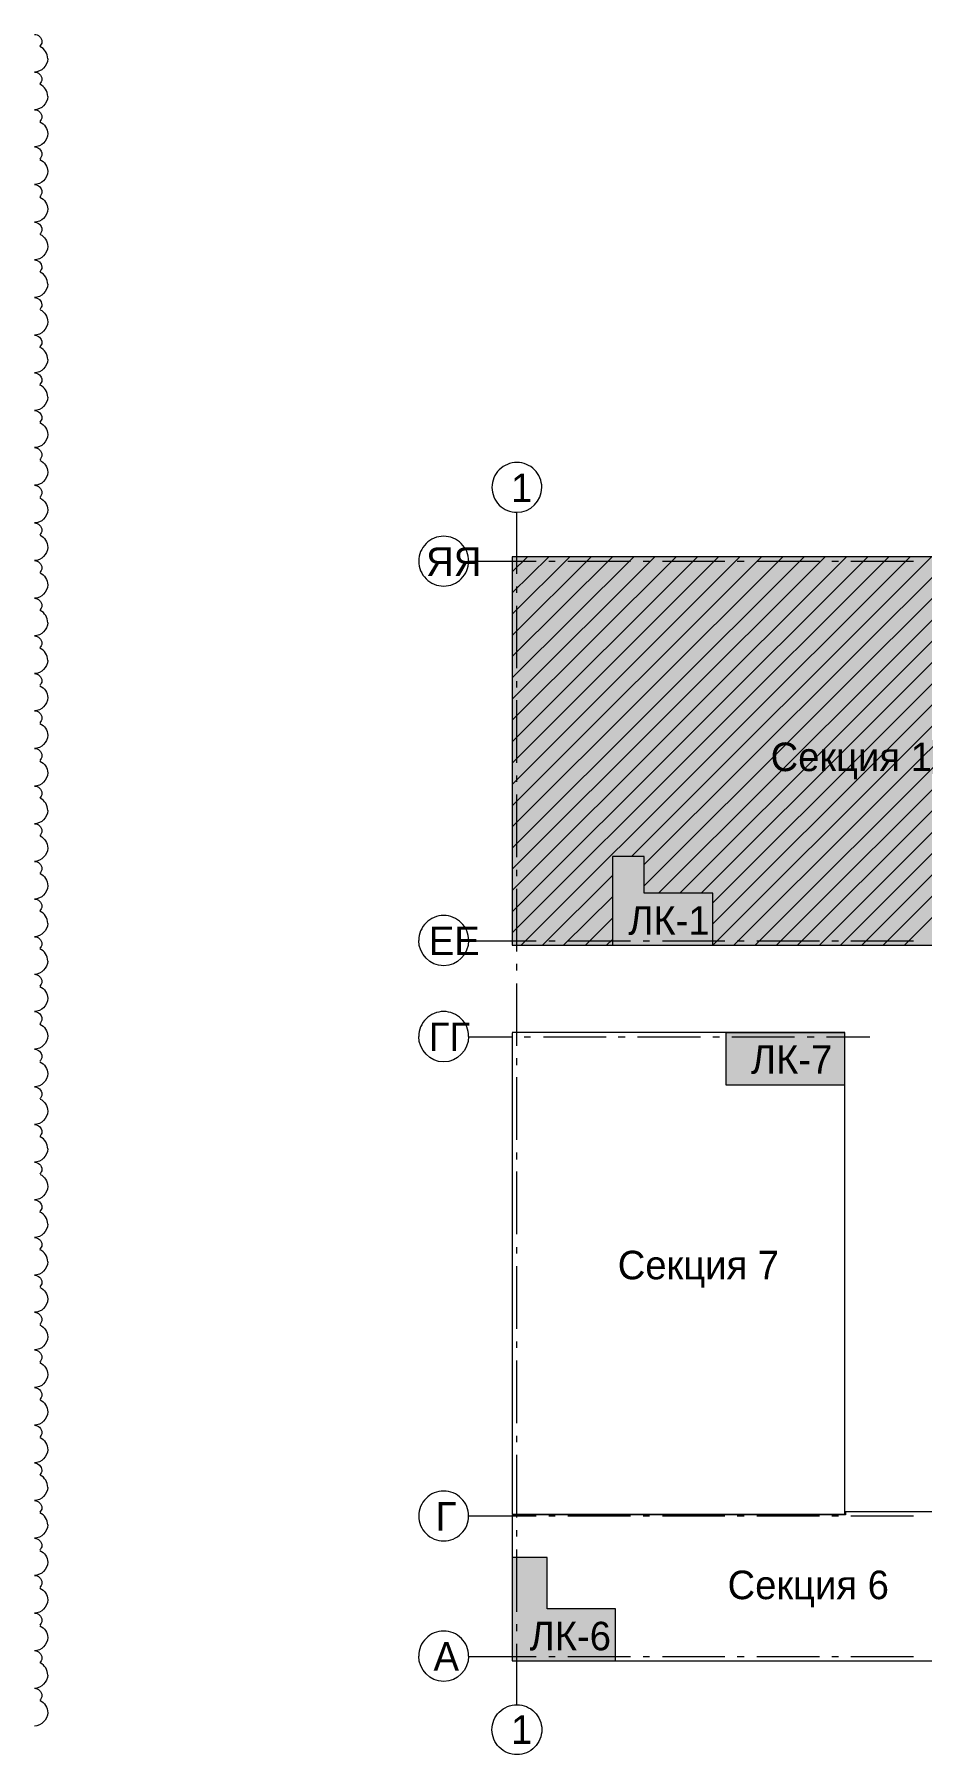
# Model space of a CAD drawing. Header units: millimetres. Extents: x -401725 to 250493, y 305116 to 802890.
# Drawn here: x -375105.17 to -375102.38, y 508964.04 to 508969.44 of the extents above; entities that cross this region are included whole.
import ezdxf

# ---------------------------------------------------------------- set-up
doc = ezdxf.new("R2010")
doc.units = ezdxf.units.MM
doc.layers.add('PDF _Геометрия', color=7, linetype='Continuous', true_color=0x1d1d1d)
doc.layers.add('PDF _Сплошная заливка', color=7, linetype='Continuous', true_color=0xffffff)
doc.layers.add('PDF _Текст', color=7, linetype='Continuous')

msp = doc.modelspace()

# ---------------------------------------------------------------- hatches: boundary and pattern name
at = {"layer": 'PDF _Сплошная заливка', "true_color": 0xc0c0c0, "transparency": 33554559}
h = msp.add_hatch(color=9, dxfattribs=at)
h.paths.add_polyline_path([(-375103.3561, 508966.8581), (-375103.3561, 508966.5798), (-375103.0411, 508966.5798), (-375103.0411, 508966.7431), (-375103.2561, 508966.7431), (-375103.2561, 508966.8581)])
h.paths.add_polyline_path([(-375099.7312, 508966.5981), (-375099.7312, 508966.3848), (-375099.7512, 508966.3848), (-375099.7512, 508966.2598), (-375099.5679, 508966.2598), (-375099.5679, 508966.5981)])
h.paths.add_polyline_path([(-375100.9379, 508966.9031), (-375100.9379, 508966.5798), (-375100.6445, 508966.5798), (-375100.6445, 508966.5881), (-375100.6229, 508966.5881), (-375100.6229, 508966.7431), (-375100.8379, 508966.7431), (-375100.8379, 508966.9031)])
h.paths.add_polyline_path([(-375100.3695, 508964.6565), (-375100.3695, 508964.3315), (-375100.0512, 508964.3315), (-375100.0512, 508964.4949), (-375100.2645, 508964.4949), (-375100.2645, 508964.6565)])
h.paths.add_polyline_path([(-375099.5679, 508967.6364), (-375099.5679, 508967.7987), (-375099.8929, 508967.7987), (-375099.8929, 508967.6364)])
h.paths.add_polyline_path([(-375102.9994, 508966.3048), (-375102.9994, 508966.1415), (-375102.6261, 508966.1415), (-375102.6261, 508966.3048)])
h.paths.add_polyline_path([(-375103.5611, 508964.6565), (-375103.6698, 508964.6565), (-375103.6698, 508964.3315), (-375103.3461, 508964.3315), (-375103.3461, 508964.4949), (-375103.5611, 508964.4949)])
at = {"layer": 'PDF _Сплошная заливка', "transparency": 33554559}
msp.add_hatch(color=256, dxfattribs=at).paths.add_polyline_path([(-375101.5895, 508967.0864), (-375101.5895, 508967.7988), (-375103.6697, 508967.7988), (-375103.6697, 508966.5798), (-375103.3561, 508966.5798), (-375103.3561, 508966.8581), (-375103.2561, 508966.8581), (-375103.2561, 508966.7431), (-375103.0411, 508966.7431), (-375103.0411, 508966.5798), (-375101.7845, 508966.5798), (-375101.7845, 508967.0864)])

# ---------------------------------------------------------------- linework, layer by layer
at = {"layer": 'PDF _Геометрия', "color": 7, "lineweight": 9}
msp.add_lwpolyline([(-375103.6547, 508968.0955, 0.414935), (-375103.7331, 508968.0171, 0.414498), (-375103.6547, 508967.9389, 0.414062), (-375103.5765, 508968.0171, 0.414498)], format="xyb", close=True, dxfattribs=at)
for points in [[(-375103.6547, 508967.7454), (-375103.6547, 508967.9371)], [(-375103.6699, 508966.8171), (-375102.6865, 508967.7989)], [(-375103.6698, 508967.6189), (-375103.4882, 508967.7989)], [(-375103.6698, 508967.4855), (-375103.3548, 508967.7989)], [(-375103.6698, 508967.2855), (-375103.1549, 508967.7988)], [(-375103.6698, 508967.1505), (-375103.0214, 508967.7988)], [(-375103.6698, 508967.0171), (-375102.8864, 508967.7988)], [(-375103.6698, 508966.7504), (-375102.6197, 508967.7988)], [(-375103.6698, 508966.8838), (-375102.753, 508967.7987)], [(-375103.6697, 508966.6838), (-375102.553, 508967.799)], [(-375103.6697, 508967.6855), (-375103.5547, 508967.7989)], [(-375103.6697, 508967.352), (-375103.2214, 508967.7988)], [(-375101.5881, 508967.7988), (-375103.6697, 508967.7988)], [(-375103.6697, 508967.2172), (-375103.088, 508967.7987)], [(-375103.6697, 508967.752), (-375103.6213, 508967.7986)], [(-375103.6697, 508966.6171), (-375102.4863, 508967.7986)], [(-375103.6696, 508967.5521), (-375103.4213, 508967.7987)], [(-375103.6696, 508967.4187), (-375103.2879, 508967.7987)], [(-375103.6696, 508967.0837), (-375102.9546, 508967.7987)], [(-375103.6696, 508966.9504), (-375102.8196, 508967.7987)], [(-375103.6696, 508967.7987), (-375103.6696, 508966.5787)], [(-375103.6415, 508966.5788), (-375102.4197, 508967.7988)], [(-375103.5546, 508967.7853), (-375103.5346, 508967.7853)], [(-375103.4946, 508967.7854), (-375103.298, 508967.7854)], [(-375103.2948, 508966.8572), (-375102.3532, 508967.7988)], [(-375103.2579, 508967.7853), (-375103.238, 508967.7853)], [(-375103.2548, 508966.7655), (-375102.2198, 508967.7988)], [(-375103.2546, 508966.8321), (-375102.2863, 508967.7987)], [(-375103.2096, 508966.742), (-375102.1513, 508967.7987)], [(-375103.198, 508967.7855), (-375103.0013, 508967.7855)], [(-375103.143, 508966.7422), (-375102.0848, 508967.7988)], [(-375103.0765, 508966.7422), (-375102.0182, 508967.7988)], [(-375103.0397, 508966.7122), (-375101.9513, 508967.7989)], [(-375103.0397, 508966.6456), (-375101.8848, 508967.7988)], [(-375103.0397, 508966.5788), (-375101.818, 508967.7987)], [(-375102.9731, 508966.5789), (-375101.7514, 508967.7989)], [(-375102.9629, 508967.7853), (-375102.9413, 508967.7853)], [(-375102.9065, 508966.579), (-375101.6848, 508967.7989)], [(-375102.9014, 508967.7854), (-375102.7047, 508967.7854)], [(-375102.8398, 508966.5788), (-375101.618, 508967.7986)], [(-375102.6662, 508967.7854), (-375102.6446, 508967.7854)], [(-375102.6064, 508967.7855), (-375102.4097, 508967.7855)], [(-375102.7732, 508966.5788), (-375101.5881, 508967.7621)], [(-375103.6547, 508967.6855), (-375103.6547, 508967.7054)], [(-375102.7047, 508966.5788), (-375101.5881, 508967.6956)], [(-375103.6547, 508967.4489), (-375103.6547, 508967.6454)], [(-375102.6382, 508966.5788), (-375101.5881, 508967.6289)], [(-375102.5715, 508966.5788), (-375101.5881, 508967.5622)], [(-375102.5048, 508966.5788), (-375101.5881, 508967.4954)], [(-375103.6547, 508967.3887), (-375103.6547, 508967.4088)], [(-375102.438, 508966.5788), (-375101.5881, 508967.4272)], [(-375103.6547, 508967.1521), (-375103.6547, 508967.3489)], [(-375103.6547, 508967.0922), (-375103.6547, 508967.1121)], [(-375103.6547, 508966.8554), (-375103.6547, 508967.0521)], [(-375103.2548, 508966.8572), (-375103.3548, 508966.8572)], [(-375103.3548, 508966.8571), (-375103.3548, 508966.5788)], [(-375103.2548, 508966.7422), (-375103.2548, 508966.8572)], [(-375103.6547, 508966.7954), (-375103.6547, 508966.8155)], [(-375103.5748, 508966.5788), (-375103.3548, 508966.7972)], [(-375103.6547, 508966.5588), (-375103.6547, 508966.7554)], [(-375103.5082, 508966.5788), (-375103.3548, 508966.7306)], [(-375103.0397, 508966.7422), (-375103.2548, 508966.7422)], [(-375103.0397, 508966.5788), (-375103.0397, 508966.7422)], [(-375103.4397, 508966.5788), (-375103.3548, 508966.6637)], [(-375103.8064, 508966.5921), (-375103.5947, 508966.5921)], [(-375103.5546, 508966.592), (-375103.5346, 508966.592)], [(-375103.4946, 508966.592), (-375103.298, 508966.592)], [(-375103.373, 508966.5788), (-375103.3548, 508966.5971)], [(-375103.2579, 508966.592), (-375103.238, 508966.592)], [(-375103.198, 508966.5921), (-375103.0013, 508966.5921)], [(-375102.9629, 508966.5921), (-375102.9413, 508966.5921)], [(-375102.9014, 508966.592), (-375102.7047, 508966.592)], [(-375102.6662, 508966.5921), (-375102.6446, 508966.5921)], [(-375102.6064, 508966.592), (-375102.4097, 508966.592)], [(-375103.6698, 508966.5789), (-375101.7833, 508966.5789)], [(-375103.3547, 508966.5788), (-375103.0396, 508966.5788)], [(-375103.6547, 508966.4989), (-375103.6547, 508966.5204)], [(-375103.6547, 508966.2621), (-375103.6547, 508966.4588)], [(-375103.8064, 508966.2904), (-375103.6713, 508966.2904)], [(-375102.9981, 508966.3039), (-375102.6248, 508966.3039), (-375103.6698, 508966.3039)], [(-375103.6696, 508966.3038), (-375103.6696, 508964.7905)], [(-375103.6315, 508966.2906), (-375103.6115, 508966.2906)], [(-375103.5712, 508966.2903), (-375103.3746, 508966.2903)], [(-375103.3366, 508966.2906), (-375103.3148, 508966.2906)], [(-375103.2763, 508966.2904), (-375103.078, 508966.2904)], [(-375103.0399, 508966.2905), (-375103.0182, 508966.2905)], [(-375102.9981, 508966.3038), (-375102.9981, 508966.1405)], [(-375102.9796, 508966.2904), (-375102.7829, 508966.2904)], [(-375102.743, 508966.2903), (-375102.7213, 508966.2903)], [(-375102.683, 508966.2903), (-375102.5463, 508966.2903)], [(-375102.6248, 508964.7906), (-375102.6248, 508966.304)], [(-375102.6248, 508966.1405), (-375102.6248, 508966.3039)], [(-375103.6547, 508966.2021), (-375103.6547, 508966.2239)], [(-375103.6547, 508965.9672), (-375103.6547, 508966.1637)], [(-375102.9981, 508966.1405), (-375102.6248, 508966.1405)], [(-375103.6547, 508965.9054), (-375103.6547, 508965.9271)], [(-375103.6547, 508965.6704), (-375103.6547, 508965.8672)], [(-375103.6547, 508965.6105), (-375103.6547, 508965.6304)], [(-375103.6547, 508965.3737), (-375103.6547, 508965.5704)], [(-375103.6547, 508965.3137), (-375103.6547, 508965.3338)], [(-375103.6547, 508965.0771), (-375103.6547, 508965.2737)], [(-375103.6547, 508965.0172), (-375103.6547, 508965.0371)], [(-375103.6547, 508964.7804), (-375103.6547, 508964.9771)], [(-375102.6232, 508964.7988), (-375102.6232, 508964.7889)], [(-375102.0549, 508964.7988), (-375102.6231, 508964.7988)], [(-375102.6232, 508964.7889), (-375103.6698, 508964.7889)], [(-375103.6697, 508964.7906), (-375102.6248, 508964.7906)], [(-375103.6696, 508964.7887), (-375103.6696, 508964.3303)], [(-375103.5546, 508964.7854), (-375103.5346, 508964.7854)], [(-375103.4946, 508964.7853), (-375103.298, 508964.7853)], [(-375103.2579, 508964.7855), (-375103.238, 508964.7855)], [(-375103.198, 508964.7854), (-375103.0013, 508964.7854)], [(-375102.9629, 508964.7853), (-375102.9413, 508964.7853)], [(-375102.9014, 508964.7853), (-375102.7047, 508964.7853)], [(-375102.6662, 508964.7854), (-375102.6446, 508964.7854)], [(-375102.6064, 508964.7853), (-375102.4097, 508964.7853)], [(-375103.6547, 508964.7204), (-375103.6547, 508964.7403)], [(-375103.5596, 508964.6553), (-375103.6697, 508964.6553)], [(-375103.6696, 508964.6554), (-375103.6696, 508964.3303)], [(-375103.6547, 508964.4838), (-375103.6547, 508964.6804)], [(-375103.5596, 508964.4937), (-375103.5596, 508964.6553)], [(-375103.3447, 508964.4938), (-375103.5597, 508964.4938)], [(-375103.3447, 508964.3305), (-375103.3447, 508964.4938)], [(-375103.6547, 508964.4237), (-375103.6547, 508964.4454)], [(-375103.8064, 508964.3437), (-375103.5947, 508964.3437)], [(-375103.6699, 508964.3305), (-375102.0548, 508964.3305)], [(-375103.6697, 508964.3305), (-375103.3447, 508964.3305)], [(-375103.5546, 508964.3436), (-375103.5346, 508964.3436)], [(-375103.4946, 508964.3437), (-375103.298, 508964.3437)], [(-375103.2579, 508964.3438), (-375103.238, 508964.3438)], [(-375103.198, 508964.3437), (-375103.0013, 508964.3437)], [(-375102.9629, 508964.3437), (-375102.9413, 508964.3437)], [(-375102.9014, 508964.3438), (-375102.7047, 508964.3438)], [(-375102.6662, 508964.3437), (-375102.6446, 508964.3437)], [(-375102.6064, 508964.3437), (-375102.4097, 508964.3437)]]:
    msp.add_lwpolyline(points, dxfattribs=at)
for points in [[(-375103.8063, 508967.7853, 0.414719), (-375103.8846, 508967.8637, 0.414719), (-375103.9629, 508967.7853, 0.414729), (-375103.8846, 508967.707, 0.414729), (-375103.8064, 508967.7855), (-375103.5947, 508967.7855)], [(-375103.8063, 508966.5937, 0.414719), (-375103.8846, 508966.672, 0.414719), (-375103.9629, 508966.5937)], [(-375103.8063, 508966.292, 0.414729), (-375103.8846, 508966.3703, 0.414729), (-375103.9629, 508966.292)], [(-375103.8063, 508964.7853, 0.414724), (-375103.8846, 508964.8636, 0.414724), (-375103.9629, 508964.7853, 0.414729), (-375103.8846, 508964.707, 0.414729), (-375103.8064, 508964.7854), (-375103.5947, 508964.7854)], [(-375103.8063, 508964.3453, 0.41516), (-375103.8846, 508964.4238, 0.41516), (-375103.9629, 508964.3453)], [(-375103.6547, 508964.1923, -0.414498), (-375103.5765, 508964.1138, -0.415045), (-375103.6547, 508964.0356, -0.415479), (-375103.7331, 508964.1138, -0.414935), (-375103.6547, 508964.1922), (-375103.6547, 508964.3838)]]:
    msp.add_lwpolyline(points, format="xyb", dxfattribs=at)
at = {"layer": 'PDF _Геометрия', "color": 1, "lineweight": 9}
for centre, radius, start, end in [((-375105.1699, 508969.3637), 0.0419, 0.1492, 66.2888), ((-375105.1701, 508969.2452), 0.0422, 0.1288, 66.0409), ((-375105.1717, 508968.6551), 0.0437, 0.2567, 62.1775), ((-375105.1697, 508968.4188), 0.0417, 359.967, 66.4684), ((-375105.1699, 508968.3003), 0.042, 359.9424, 66.2273), ((-375105.1717, 508967.5918), 0.0437, 0.2567, 62.1775), ((-375105.1697, 508967.4737), 0.0417, 359.9688, 66.4665), ((-375105.1717, 508967.0018), 0.0437, 0.2568, 62.18), ((-375105.1699, 508966.647), 0.042, 359.9443, 66.2255), ((-375105.1701, 508966.5286), 0.0422, 0.1268, 66.0403), ((-375105.1717, 508965.9384), 0.0437, 0.2568, 62.18), ((-375105.1699, 508965.702), 0.0419, 0.1508, 66.2845), ((-375105.1701, 508965.5835), 0.0422, 0.1288, 66.0409), ((-375105.1717, 508964.8751), 0.0437, 0.2568, 62.18), ((-375105.1697, 508964.7571), 0.0417, 359.9672, 66.4708), ((-375105.1717, 508964.2851), 0.0437, 0.2587, 62.1781)]:
    msp.add_arc(centre, radius, start, end, dxfattribs=at)
for points in [[(-375105.1697, 508969.4404), (-375105.1581, 508969.4404), (-375105.1464, 508969.4305), (-375105.1464, 508969.4171)], [(-375105.1464, 508969.4171), (-375105.1464, 508969.4121), (-375105.1497, 508969.4072), (-375105.153, 508969.4037)], [(-375105.128, 508969.3638), (-375105.128, 508969.342), (-375105.148, 508969.322), (-375105.1697, 508969.322)], [(-375105.1697, 508969.3222), (-375105.1581, 508969.3222), (-375105.1464, 508969.3121), (-375105.1464, 508969.2987)], [(-375105.1464, 508969.2987), (-375105.1464, 508969.2939), (-375105.1497, 508969.2888), (-375105.153, 508969.2855)], [(-375105.128, 508969.2453), (-375105.128, 508969.2238), (-375105.148, 508969.2038), (-375105.1697, 508969.2038)], [(-375105.1697, 508969.2038), (-375105.1581, 508969.2038), (-375105.1464, 508969.1937), (-375105.1464, 508969.1805)], [(-375105.1464, 508969.1805), (-375105.1464, 508969.1755), (-375105.1497, 508969.1704), (-375105.153, 508969.1671)], [(-375105.128, 508969.1288), (-375105.128, 508969.1053), (-375105.148, 508969.087), (-375105.1697, 508969.087)], [(-375105.153, 508969.1653), (-375105.1379, 508969.1587), (-375105.128, 508969.1437), (-375105.128, 508969.1288)], [(-375105.1697, 508969.0872), (-375105.1581, 508969.0872), (-375105.1464, 508969.0771), (-375105.1464, 508969.0639)], [(-375105.1464, 508969.0639), (-375105.1464, 508969.0588), (-375105.1497, 508969.0522), (-375105.153, 508969.0487)], [(-375105.153, 508969.047), (-375105.1379, 508969.0404), (-375105.128, 508969.0255), (-375105.128, 508969.0103)], [(-375105.128, 508969.0103), (-375105.128, 508968.987), (-375105.148, 508968.9688), (-375105.1697, 508968.9688)], [(-375105.1697, 508968.9688), (-375105.1581, 508968.9688), (-375105.1464, 508968.9589), (-375105.1464, 508968.9455)], [(-375105.1464, 508968.9455), (-375105.1464, 508968.9404), (-375105.1497, 508968.9338), (-375105.153, 508968.9305)], [(-375105.153, 508968.9288), (-375105.1379, 508968.922), (-375105.128, 508968.907), (-375105.128, 508968.892)], [(-375105.128, 508968.892), (-375105.128, 508968.8687), (-375105.148, 508968.8503), (-375105.1697, 508968.8503)], [(-375105.1697, 508968.8505), (-375105.1581, 508968.8505), (-375105.1464, 508968.8405), (-375105.1464, 508968.8271)], [(-375105.1464, 508968.8271), (-375105.1464, 508968.8222), (-375105.1497, 508968.8154), (-375105.153, 508968.8121)], [(-375105.1513, 508968.812), (-375105.1379, 508968.8054), (-375105.128, 508968.7903), (-375105.128, 508968.7738)], [(-375105.128, 508968.7738), (-375105.128, 508968.752), (-375105.148, 508968.732), (-375105.1697, 508968.732)], [(-375105.1697, 508968.7321), (-375105.1581, 508968.7321), (-375105.1464, 508968.7221), (-375105.1464, 508968.7089)], [(-375105.1464, 508968.7089), (-375105.1464, 508968.7038), (-375105.1497, 508968.6988), (-375105.153, 508968.6937)], [(-375105.128, 508968.6553), (-375105.128, 508968.6337), (-375105.148, 508968.6137), (-375105.1697, 508968.6137)], [(-375105.1697, 508968.6137), (-375105.1581, 508968.6137), (-375105.1464, 508968.6038), (-375105.1464, 508968.5905)], [(-375105.1464, 508968.5905), (-375105.1464, 508968.5854), (-375105.1497, 508968.5806), (-375105.153, 508968.5755)], [(-375105.128, 508968.537), (-375105.128, 508968.5155), (-375105.148, 508968.4955), (-375105.1697, 508968.4955)], [(-375105.1513, 508968.5753), (-375105.1379, 508968.5687), (-375105.128, 508968.5537), (-375105.128, 508968.537)], [(-375105.1697, 508968.4955), (-375105.1581, 508968.4955), (-375105.1464, 508968.4854), (-375105.1464, 508968.4721)], [(-375105.1464, 508968.4721), (-375105.1464, 508968.4672), (-375105.1497, 508968.4622), (-375105.153, 508968.4589)], [(-375105.128, 508968.4187), (-375105.128, 508968.397), (-375105.148, 508968.377), (-375105.1697, 508968.377)], [(-375105.1697, 508968.3771), (-375105.1581, 508968.3771), (-375105.1464, 508968.367), (-375105.1464, 508968.3538)], [(-375105.1464, 508968.3538), (-375105.1464, 508968.3488), (-375105.1497, 508968.3438), (-375105.153, 508968.3405)], [(-375105.128, 508968.3003), (-375105.128, 508968.2787), (-375105.148, 508968.2587), (-375105.1697, 508968.2587)], [(-375105.1697, 508968.2587), (-375105.1581, 508968.2587), (-375105.1464, 508968.2488), (-375105.1464, 508968.2354)], [(-375105.1464, 508968.2354), (-375105.1464, 508968.2304), (-375105.1497, 508968.2255), (-375105.153, 508968.2221)], [(-375105.153, 508968.2205), (-375105.1379, 508968.2137), (-375105.128, 508968.1987), (-375105.128, 508968.1838)], [(-375105.128, 508968.1838), (-375105.128, 508968.1604), (-375105.148, 508968.142), (-375105.1697, 508968.142)], [(-375105.1697, 508968.1421), (-375105.1581, 508968.1421), (-375105.1464, 508968.1322), (-375105.1464, 508968.1188)], [(-375105.1464, 508968.1188), (-375105.1464, 508968.1137), (-375105.1497, 508968.1071), (-375105.153, 508968.1038)], [(-375105.153, 508968.102), (-375105.1379, 508968.0954), (-375105.128, 508968.0804), (-375105.128, 508968.0653)], [(-375105.128, 508968.0653), (-375105.128, 508968.042), (-375105.148, 508968.0237), (-375105.1697, 508968.0237)], [(-375105.1697, 508968.0239), (-375105.1581, 508968.0239), (-375105.1464, 508968.0138), (-375105.1464, 508968.0004)], [(-375105.1464, 508968.0004), (-375105.1464, 508967.9955), (-375105.1497, 508967.9887), (-375105.153, 508967.9854)], [(-375105.128, 508967.947), (-375105.128, 508967.9237), (-375105.148, 508967.9054), (-375105.1697, 508967.9054)], [(-375105.153, 508967.9837), (-375105.1379, 508967.9771), (-375105.128, 508967.962), (-375105.128, 508967.947)], [(-375105.1697, 508967.9055), (-375105.1581, 508967.9055), (-375105.1464, 508967.8954), (-375105.1464, 508967.8822)], [(-375105.1464, 508967.8822), (-375105.1464, 508967.8771), (-375105.1497, 508967.8721), (-375105.153, 508967.8672)], [(-375105.128, 508967.8287), (-375105.128, 508967.807), (-375105.148, 508967.787), (-375105.1697, 508967.787)], [(-375105.1513, 508967.867), (-375105.1379, 508967.8604), (-375105.128, 508967.8454), (-375105.128, 508967.8287)], [(-375105.1697, 508967.7871), (-375105.1581, 508967.7871), (-375105.1464, 508967.7772), (-375105.1464, 508967.7638)], [(-375105.1464, 508967.7638), (-375105.1464, 508967.7587), (-375105.1497, 508967.7539), (-375105.153, 508967.7488)], [(-375105.1513, 508967.7487), (-375105.1379, 508967.7421), (-375105.128, 508967.727), (-375105.128, 508967.7105)], [(-375105.128, 508967.7105), (-375105.128, 508967.6887), (-375105.148, 508967.6687), (-375105.1697, 508967.6687)], [(-375105.1697, 508967.6689), (-375105.1581, 508967.6689), (-375105.1464, 508967.6588), (-375105.1464, 508967.6454)], [(-375105.1464, 508967.6454), (-375105.1464, 508967.6405), (-375105.1497, 508967.6355), (-375105.153, 508967.6304)], [(-375105.128, 508967.592), (-375105.128, 508967.5704), (-375105.148, 508967.5504), (-375105.1697, 508967.5504)], [(-375105.1697, 508967.5505), (-375105.1581, 508967.5505), (-375105.1464, 508967.5406), (-375105.1464, 508967.5272)], [(-375105.1464, 508967.5272), (-375105.1464, 508967.5221), (-375105.1497, 508967.5171), (-375105.153, 508967.5138)], [(-375105.128, 508967.4737), (-375105.128, 508967.452), (-375105.148, 508967.432), (-375105.1697, 508967.432)], [(-375105.1697, 508967.4321), (-375105.1581, 508967.4321), (-375105.1464, 508967.4222), (-375105.1464, 508967.4088)], [(-375105.1464, 508967.4088), (-375105.1464, 508967.4037), (-375105.1497, 508967.3989), (-375105.153, 508967.3954)], [(-375105.153, 508967.3937), (-375105.1379, 508967.3871), (-375105.128, 508967.3721), (-375105.128, 508967.357)], [(-375105.128, 508967.357), (-375105.128, 508967.3337), (-375105.148, 508967.3154), (-375105.1697, 508967.3154)], [(-375105.1697, 508967.3154), (-375105.1581, 508967.3154), (-375105.1464, 508967.3055), (-375105.1464, 508967.2921)], [(-375105.1464, 508967.2921), (-375105.1464, 508967.2871), (-375105.1497, 508967.2805), (-375105.153, 508967.2772)], [(-375105.128, 508967.2387), (-375105.128, 508967.2154), (-375105.148, 508967.197), (-375105.1697, 508967.197)], [(-375105.153, 508967.2754), (-375105.1379, 508967.2686), (-375105.128, 508967.2537), (-375105.128, 508967.2387)], [(-375105.1697, 508967.1972), (-375105.1581, 508967.1972), (-375105.1464, 508967.1871), (-375105.1464, 508967.1737)], [(-375105.1464, 508967.1737), (-375105.1464, 508967.1689), (-375105.1497, 508967.1621), (-375105.153, 508967.1588)], [(-375105.153, 508967.1569), (-375105.1379, 508967.1503), (-375105.128, 508967.1354), (-375105.128, 508967.1204)], [(-375105.128, 508967.1204), (-375105.128, 508967.0971), (-375105.148, 508967.0787), (-375105.1697, 508967.0787)], [(-375105.1697, 508967.0788), (-375105.1581, 508967.0788), (-375105.1464, 508967.0689), (-375105.1464, 508967.0555)], [(-375105.1464, 508967.0555), (-375105.1464, 508967.0505), (-375105.1497, 508967.0439), (-375105.153, 508967.0406)], [(-375105.128, 508967.002), (-375105.128, 508966.9804), (-375105.148, 508966.9604), (-375105.1697, 508966.9604)], [(-375105.1697, 508966.9604), (-375105.1581, 508966.9604), (-375105.1464, 508966.9505), (-375105.1464, 508966.9371)], [(-375105.1464, 508966.9371), (-375105.1464, 508966.9321), (-375105.1497, 508966.9272), (-375105.153, 508966.9222)], [(-375105.1513, 508966.9219), (-375105.1379, 508966.9153), (-375105.128, 508966.9004), (-375105.128, 508966.8837)], [(-375105.128, 508966.8837), (-375105.128, 508966.8621), (-375105.148, 508966.8421), (-375105.1697, 508966.8421)], [(-375105.1697, 508966.8422), (-375105.1581, 508966.8422), (-375105.1464, 508966.8321), (-375105.1464, 508966.8189)], [(-375105.1464, 508966.8189), (-375105.1464, 508966.8139), (-375105.1497, 508966.8088), (-375105.153, 508966.8038)], [(-375105.1513, 508966.8037), (-375105.1379, 508966.7971), (-375105.128, 508966.7821), (-375105.128, 508966.7654)], [(-375105.128, 508966.7654), (-375105.128, 508966.7437), (-375105.148, 508966.7237), (-375105.1697, 508966.7237)], [(-375105.1697, 508966.7238), (-375105.1581, 508966.7238), (-375105.1464, 508966.7139), (-375105.1464, 508966.7005)], [(-375105.1464, 508966.7005), (-375105.1464, 508966.6955), (-375105.1497, 508966.6904), (-375105.153, 508966.6871)], [(-375105.128, 508966.6469), (-375105.128, 508966.6254), (-375105.148, 508966.6054), (-375105.1697, 508966.6054)], [(-375105.1697, 508966.6054), (-375105.1581, 508966.6054), (-375105.1464, 508966.5955), (-375105.1464, 508966.5821)], [(-375105.1464, 508966.5821), (-375105.1464, 508966.5771), (-375105.1497, 508966.5722), (-375105.153, 508966.5689)], [(-375105.128, 508966.5287), (-375105.128, 508966.5071), (-375105.148, 508966.4871), (-375105.1697, 508966.4871)], [(-375105.1697, 508966.4872), (-375105.1581, 508966.4872), (-375105.1464, 508966.4771), (-375105.1464, 508966.4639)], [(-375105.1464, 508966.4639), (-375105.1464, 508966.4588), (-375105.1497, 508966.4538), (-375105.153, 508966.4505)], [(-375105.153, 508966.4487), (-375105.1379, 508966.442), (-375105.128, 508966.4271), (-375105.128, 508966.4119)], [(-375105.128, 508966.4119), (-375105.128, 508966.3886), (-375105.148, 508966.3704), (-375105.1697, 508966.3704)], [(-375105.1697, 508966.3705), (-375105.1581, 508966.3705), (-375105.1464, 508966.3604), (-375105.1464, 508966.3472)], [(-375105.1464, 508966.3472), (-375105.1464, 508966.3422), (-375105.1497, 508966.3354), (-375105.153, 508966.3321)], [(-375105.153, 508966.3304), (-375105.1379, 508966.3238), (-375105.128, 508966.3086), (-375105.128, 508966.2937)], [(-375105.128, 508966.2937), (-375105.128, 508966.2704), (-375105.148, 508966.2521), (-375105.1697, 508966.2521)], [(-375105.1697, 508966.2521), (-375105.1581, 508966.2521), (-375105.1464, 508966.2422), (-375105.1464, 508966.2288)], [(-375105.1464, 508966.2288), (-375105.1464, 508966.2238), (-375105.1497, 508966.2172), (-375105.153, 508966.2139)], [(-375105.153, 508966.2121), (-375105.1379, 508966.2053), (-375105.128, 508966.1903), (-375105.128, 508966.1754)], [(-375105.128, 508966.1754), (-375105.128, 508966.1521), (-375105.148, 508966.1336), (-375105.1697, 508966.1336)], [(-375105.1697, 508966.1337), (-375105.1581, 508966.1337), (-375105.1464, 508966.1238), (-375105.1464, 508966.1104)], [(-375105.1464, 508966.1104), (-375105.1464, 508966.1054), (-375105.1497, 508966.0988), (-375105.153, 508966.0955)], [(-375105.1513, 508966.0954), (-375105.1379, 508966.0888), (-375105.128, 508966.0736), (-375105.128, 508966.0571)], [(-375105.128, 508966.0571), (-375105.128, 508966.0354), (-375105.148, 508966.0154), (-375105.1697, 508966.0154)], [(-375105.1697, 508966.0155), (-375105.1581, 508966.0155), (-375105.1464, 508966.0054), (-375105.1464, 508965.9922)], [(-375105.1464, 508965.9922), (-375105.1464, 508965.9872), (-375105.1497, 508965.9821), (-375105.153, 508965.9771)], [(-375105.128, 508965.9386), (-375105.128, 508965.9171), (-375105.148, 508965.8971), (-375105.1697, 508965.8971)], [(-375105.1697, 508965.8971), (-375105.1581, 508965.8971), (-375105.1464, 508965.8872), (-375105.1464, 508965.8738)], [(-375105.1464, 508965.8738), (-375105.1464, 508965.8688), (-375105.1497, 508965.8637), (-375105.153, 508965.8589)], [(-375105.1513, 508965.8586), (-375105.1379, 508965.852), (-375105.128, 508965.8371), (-375105.128, 508965.8204)], [(-375105.128, 508965.8204), (-375105.128, 508965.7986), (-375105.148, 508965.7786), (-375105.1697, 508965.7786)], [(-375105.1697, 508965.7787), (-375105.1581, 508965.7787), (-375105.1464, 508965.7688), (-375105.1464, 508965.7554)], [(-375105.1464, 508965.7554), (-375105.1464, 508965.7504), (-375105.1497, 508965.7455), (-375105.153, 508965.7422)], [(-375105.128, 508965.7021), (-375105.128, 508965.6803), (-375105.148, 508965.6603), (-375105.1697, 508965.6603)], [(-375105.1697, 508965.6605), (-375105.1581, 508965.6605), (-375105.1464, 508965.6504), (-375105.1464, 508965.6372)], [(-375105.1464, 508965.6372), (-375105.1464, 508965.6322), (-375105.1497, 508965.6271), (-375105.153, 508965.6238)], [(-375105.128, 508965.5836), (-375105.128, 508965.5621), (-375105.148, 508965.5421), (-375105.1697, 508965.5421)], [(-375105.1697, 508965.5421), (-375105.1581, 508965.5421), (-375105.1464, 508965.5322), (-375105.1464, 508965.5188)], [(-375105.1464, 508965.5188), (-375105.1464, 508965.5138), (-375105.1497, 508965.5087), (-375105.153, 508965.5054)], [(-375105.153, 508965.5036), (-375105.1379, 508965.497), (-375105.128, 508965.4821), (-375105.128, 508965.4671)], [(-375105.128, 508965.4671), (-375105.128, 508965.4438), (-375105.148, 508965.4253), (-375105.1697, 508965.4253)], [(-375105.1697, 508965.4255), (-375105.1581, 508965.4255), (-375105.1464, 508965.4156), (-375105.1464, 508965.4022)], [(-375105.1464, 508965.4022), (-375105.1464, 508965.3971), (-375105.1497, 508965.3905), (-375105.153, 508965.3872)], [(-375105.128, 508965.3486), (-375105.128, 508965.3253), (-375105.148, 508965.3071), (-375105.1697, 508965.3071)], [(-375105.153, 508965.3853), (-375105.1379, 508965.3787), (-375105.128, 508965.3638), (-375105.128, 508965.3486)], [(-375105.1697, 508965.3071), (-375105.1581, 508965.3071), (-375105.1464, 508965.2972), (-375105.1464, 508965.2838)], [(-375105.1464, 508965.2838), (-375105.1464, 508965.2787), (-375105.1497, 508965.2721), (-375105.153, 508965.2688)], [(-375105.128, 508965.2303), (-375105.128, 508965.207), (-375105.148, 508965.1888), (-375105.1697, 508965.1888)], [(-375105.153, 508965.2671), (-375105.1379, 508965.2605), (-375105.128, 508965.2453), (-375105.128, 508965.2303)], [(-375105.1697, 508965.1889), (-375105.1581, 508965.1889), (-375105.1464, 508965.1788), (-375105.1464, 508965.1656)], [(-375105.1464, 508965.1656), (-375105.1464, 508965.1605), (-375105.1497, 508965.1555), (-375105.153, 508965.1504)], [(-375105.1513, 508965.1503), (-375105.1379, 508965.1437), (-375105.128, 508965.1288), (-375105.128, 508965.1121)], [(-375105.128, 508965.1121), (-375105.128, 508965.0903), (-375105.148, 508965.0703), (-375105.1697, 508965.0703)], [(-375105.1697, 508965.0705), (-375105.1581, 508965.0705), (-375105.1464, 508965.0606), (-375105.1464, 508965.0472)], [(-375105.1464, 508965.0472), (-375105.1464, 508965.0421), (-375105.1497, 508965.0371), (-375105.153, 508965.0322)], [(-375105.1513, 508965.0321), (-375105.1379, 508965.0255), (-375105.128, 508965.0103), (-375105.128, 508964.9936)], [(-375105.128, 508964.9936), (-375105.128, 508964.972), (-375105.148, 508964.952), (-375105.1697, 508964.952)], [(-375105.1697, 508964.952), (-375105.1581, 508964.952), (-375105.1464, 508964.9421), (-375105.1464, 508964.9288)], [(-375105.1464, 508964.9288), (-375105.1464, 508964.9239), (-375105.1497, 508964.9189), (-375105.153, 508964.9138)], [(-375105.128, 508964.8753), (-375105.128, 508964.8538), (-375105.148, 508964.8338), (-375105.1697, 508964.8338)], [(-375105.1697, 508964.8338), (-375105.1581, 508964.8338), (-375105.1464, 508964.8237), (-375105.1464, 508964.8105)], [(-375105.1464, 508964.8105), (-375105.1464, 508964.8055), (-375105.1497, 508964.8005), (-375105.153, 508964.7972)], [(-375105.128, 508964.7571), (-375105.128, 508964.7353), (-375105.148, 508964.7153), (-375105.1697, 508964.7153)], [(-375105.1697, 508964.7154), (-375105.1581, 508964.7154), (-375105.1464, 508964.7055), (-375105.1464, 508964.6921)], [(-375105.1464, 508964.6921), (-375105.1464, 508964.6871), (-375105.1497, 508964.6821), (-375105.153, 508964.6788)], [(-375105.128, 508964.6403), (-375105.128, 508964.617), (-375105.148, 508964.5988), (-375105.1697, 508964.5988)], [(-375105.153, 508964.677), (-375105.1379, 508964.6704), (-375105.128, 508964.6553), (-375105.128, 508964.6403)], [(-375105.1697, 508964.5988), (-375105.1581, 508964.5988), (-375105.1464, 508964.5889), (-375105.1464, 508964.5755)], [(-375105.1464, 508964.5755), (-375105.1464, 508964.5704), (-375105.1497, 508964.5638), (-375105.153, 508964.5606)], [(-375105.153, 508964.5588), (-375105.1379, 508964.552), (-375105.128, 508964.537), (-375105.128, 508964.5221)], [(-375105.128, 508964.5221), (-375105.128, 508964.4988), (-375105.148, 508964.4803), (-375105.1697, 508964.4803)], [(-375105.1697, 508964.4804), (-375105.1581, 508964.4804), (-375105.1464, 508964.4705), (-375105.1464, 508964.4571)], [(-375105.1464, 508964.4571), (-375105.1464, 508964.4522), (-375105.1497, 508964.4454), (-375105.153, 508964.4421)], [(-375105.153, 508964.4403), (-375105.1379, 508964.4337), (-375105.128, 508964.4187), (-375105.128, 508964.4038)], [(-375105.128, 508964.4038), (-375105.128, 508964.3803), (-375105.148, 508964.362), (-375105.1697, 508964.362)], [(-375105.1697, 508964.3622), (-375105.1581, 508964.3622), (-375105.1464, 508964.3521), (-375105.1464, 508964.3389)], [(-375105.1464, 508964.3389), (-375105.1464, 508964.3338), (-375105.1497, 508964.3272), (-375105.153, 508964.3237)], [(-375105.128, 508964.2853), (-375105.128, 508964.2638), (-375105.148, 508964.2437), (-375105.1697, 508964.2437)], [(-375105.1697, 508964.2438), (-375105.1581, 508964.2438), (-375105.1464, 508964.2339), (-375105.1464, 508964.2205)], [(-375105.1464, 508964.2205), (-375105.1464, 508964.2154), (-375105.1497, 508964.2104), (-375105.153, 508964.2055)], [(-375105.1513, 508964.2053), (-375105.1379, 508964.1987), (-375105.128, 508964.1837), (-375105.128, 508964.167)], [(-375105.128, 508964.167), (-375105.128, 508964.1453), (-375105.148, 508964.1253), (-375105.1697, 508964.1253)]]:
    msp.add_open_spline(points, degree=3, dxfattribs=at)
at = {"layer": 'PDF _Геометрия', "color": 7, "lineweight": 9}
for points in [[(-375103.8846, 508966.5138), (-375103.9279, 508966.5138), (-375103.9629, 508966.5504), (-375103.9629, 508966.5937)], [(-375103.8063, 508966.5937), (-375103.8063, 508966.5504), (-375103.8413, 508966.5138), (-375103.8846, 508966.5138)], [(-375103.8846, 508966.2121), (-375103.9279, 508966.2121), (-375103.9629, 508966.2487), (-375103.9629, 508966.292)], [(-375103.8063, 508966.292), (-375103.8063, 508966.2487), (-375103.8413, 508966.2121), (-375103.8846, 508966.2121)], [(-375103.8846, 508964.2654), (-375103.9279, 508964.2654), (-375103.9629, 508964.302), (-375103.9629, 508964.3453)], [(-375103.8063, 508964.3453), (-375103.8063, 508964.302), (-375103.8413, 508964.2654), (-375103.8846, 508964.2654)]]:
    msp.add_open_spline(points, degree=3, dxfattribs=at)

# ---------------------------------------------------------------- texts
at = {"layer": 'PDF _Текст', "attachment_point": 4, "style": ''}
for s, insert, char_height in [('1', (-375103.6731, 508968.0158), 0.0897), ('ЯЯ', (-375103.9397, 508967.7841), 0.08971), ('Секция 1', (-375102.8581, 508967.1575), 0.08971), ('ЛК-1', (-375103.3047, 508966.6558), 0.08971), ('ЕЕ', (-375103.9314, 508966.5925), 0.08971), ('ГГ', (-375103.9314, 508966.2908), 0.08971), ('ЛК-7', (-375102.9196, 508966.2191), 0.08971), ('Секция 7', (-375103.3381, 508965.5608), 0.08971), ('Г', (-375103.9097, 508964.7841), 0.0897), ('Секция 6', (-375102.9931, 508964.5558), 0.08971), ('ЛК-6', (-375103.6146, 508964.4075), 0.08971), ('А', (-375103.9164, 508964.3441), 0.0897), ('1', (-375103.6731, 508964.1141), 0.0897)]:
    msp.add_mtext(s, dxfattribs=dict(at, insert=insert, char_height=char_height))

doc.saveas('drawing.dxf')
